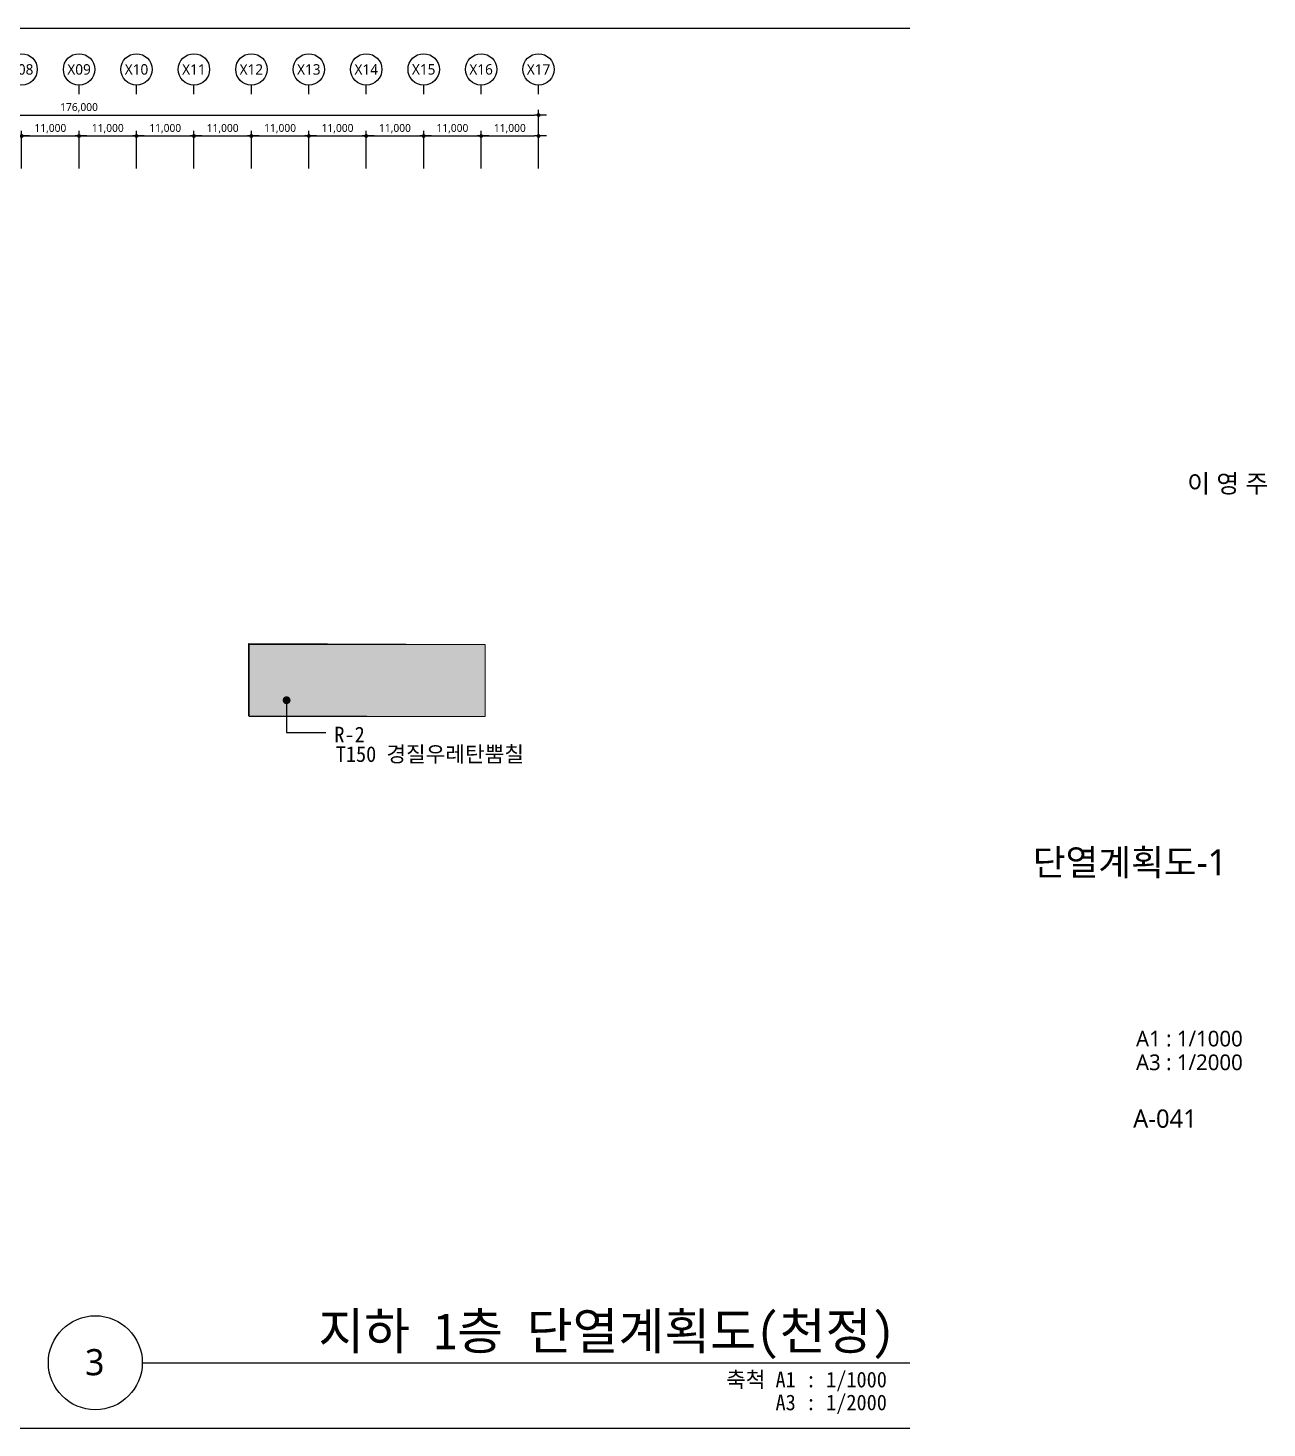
# Model space of a CAD drawing. Header units: millimetres. Extents: x 1037297 to 3512330, y 928637 to 1464837.
# Drawn here: x 1587135 to 1824430, y 928637 to 1196737 of the extents above; entities that cross this region are included whole.
import ezdxf
from ezdxf.enums import TextEntityAlignment as Align

# ---------------------------------------------------------------- set-up
doc = ezdxf.new("R2010")
doc.units = ezdxf.units.MM
doc.header["$LTSCALE"] = 5
doc.header["$MEASUREMENT"] = 0
doc.header["$PDSIZE"] = -10
doc.layers.get('0').update_dxf_attribs({"linetype": 'CONTINUOUS'})
doc.layers.get('Defpoints').update_dxf_attribs({"color": 153, "linetype": 'CONTINUOUS'})
for name, color, linetype, lineweight in [('A-AXIS-BUBL', 7, 'CONTINUOUS', 25), ('A-BORD-TEXT', 3, 'CONTINUOUS', 25), ('A-DIMS', 7, 'CONTINUOUS', 25), ('A-MKXS-LEAD', 7, 'CONTINUOUS', 25), ('A-MKXS-TEXT1', 3, 'CONTINUOUS', 25), ('A-XXXX-HATC', 8, 'CONTINUOUS', 18), ('A-XXXX-SYMB', 7, 'CONTINUOUS', 25), ('A-XXXX-TXT1', 3, 'CONTINUOUS', 25), ('A-XXXX-TXT2', 3, 'CONTINUOUS', 25)]:
    doc.layers.add(name, color=color, linetype=linetype, lineweight=lineweight)
doc.styles.add('HY울릉도L', font='')
doc.styles.add('돋움체', font='')
doc.styles.add('맑은고딕', font='malgun.ttf')
doc.styles.get('HY울릉도L').set_extended_font_data('HYwulM')
doc.styles.get('돋움체').set_extended_font_data('DotumChe')
doc.dimstyles.new('CDIM', dxfattribs={"dimtxt": 3, "dimasz": 1.5, "dimexe": 2, "dimexo": 1, "dimgap": 1, "dimtad": 1, "dimdec": 0, "dimrnd": 0.5, "dimzin": 0, "dimdsep": 32, "dimlunit": 6, "dimtxsty": 'HY울릉도L', "dimblk1": '_CIDOT', "dimblk2": '_CIDOT', "dimsah": 1, "dimcen": 5.5, "dimclrd": 2, "dimclre": 2, "dimclrt": 7, "dimadec": 0, "dimazin": 0, "dimtfac": 1, "dimtdec": 0, "dimtix": 1, "dimtmove": 2, "dimatfit": 1, "dimldrblk": '_CIDOT', "dimfxl": 1, "dimtolj": 1, "dimtzin": 0, "dimlwd": -1, "dimarcsym": 0})

# ---------------------------------------------------------------- blocks, each defined once
blk = doc.blocks.new('_CIDOT')
at = {"color": 0, "linetype": 'ByBlock'}
blk.add_line((2, 0), (-1, 0), dxfattribs=at)
at = {"color": 0, "linetype": 'ByBlock', "const_width": 0.5}
blk.add_lwpolyline([(-0.25, 0, 1), (0.25, 0, 1)], format="xyb", close=True, dxfattribs=at)
blk = doc.blocks.new('*D30')
at = {"layer": 'A-DIMS', "lineweight": -2, "transparency": 16777216}
for p, q in [((192693, 255621), (192693, 262871)), ((203693, 255621), (203693, 262871))]:
    blk.add_line(p, q, dxfattribs=at)
at = {"layer": 'A-DIMS', "transparency": 16777216}
blk.add_line((193443, 261871), (202943, 261871), dxfattribs=at)
at = {"layer": 'Defpoints', "color": 0, "transparency": 16777216}
for p in [(203693, 261871), (192693, 255121), (203693, 255121)]:
    blk.add_point(p, dxfattribs=at)
at = {"layer": 'A-DIMS', "transparency": 16777216, "xscale": 750, "yscale": 750, "zscale": 750, "rotation": 180}
blk.add_blockref('_CIDOT', (192693, 261871), dxfattribs=at)
at = {"layer": 'A-DIMS', "transparency": 16777216, "xscale": 750, "yscale": 750, "zscale": 750}
blk.add_blockref('_CIDOT', (203693, 261871), dxfattribs=at)
at = {"layer": 'A-DIMS', "color": 3, "transparency": 16777216, "insert": (198193, 263275), "char_height": 1500, "attachment_point": 5, "style": '맑은고딕'}
blk.add_mtext('\\A1;11,000', dxfattribs=at)
blk = doc.blocks.new('*D31')
at = {"layer": 'A-DIMS', "lineweight": -2, "transparency": 16777216}
for p, q in [((203693, 255621), (203693, 262871)), ((214693, 255621), (214693, 262871))]:
    blk.add_line(p, q, dxfattribs=at)
at = {"layer": 'A-DIMS', "transparency": 16777216}
blk.add_line((204443, 261871), (213943, 261871), dxfattribs=at)
at = {"layer": 'Defpoints', "color": 0, "transparency": 16777216}
for p in [(214693, 261871), (203693, 255121), (214693, 255121)]:
    blk.add_point(p, dxfattribs=at)
at = {"layer": 'A-DIMS', "transparency": 16777216, "xscale": 750, "yscale": 750, "zscale": 750, "rotation": 180}
blk.add_blockref('_CIDOT', (203693, 261871), dxfattribs=at)
at = {"layer": 'A-DIMS', "transparency": 16777216, "xscale": 750, "yscale": 750, "zscale": 750}
blk.add_blockref('_CIDOT', (214693, 261871), dxfattribs=at)
at = {"layer": 'A-DIMS', "color": 3, "transparency": 16777216, "insert": (209193, 263275), "char_height": 1500, "attachment_point": 5, "style": '맑은고딕'}
blk.add_mtext('\\A1;11,000', dxfattribs=at)
blk = doc.blocks.new('*D32')
at = {"layer": 'A-DIMS', "lineweight": -2, "transparency": 16777216}
for p, q in [((214693, 255621), (214693, 262871)), ((225693, 255621), (225693, 262871))]:
    blk.add_line(p, q, dxfattribs=at)
at = {"layer": 'A-DIMS', "transparency": 16777216}
blk.add_line((215443, 261871), (224943, 261871), dxfattribs=at)
at = {"layer": 'Defpoints', "color": 0, "transparency": 16777216}
for p in [(225693, 261871), (214693, 255121), (225693, 255121)]:
    blk.add_point(p, dxfattribs=at)
at = {"layer": 'A-DIMS', "transparency": 16777216, "xscale": 750, "yscale": 750, "zscale": 750, "rotation": 180}
blk.add_blockref('_CIDOT', (214693, 261871), dxfattribs=at)
at = {"layer": 'A-DIMS', "transparency": 16777216, "xscale": 750, "yscale": 750, "zscale": 750}
blk.add_blockref('_CIDOT', (225693, 261871), dxfattribs=at)
at = {"layer": 'A-DIMS', "color": 3, "transparency": 16777216, "insert": (220193, 263275), "char_height": 1500, "attachment_point": 5, "style": '맑은고딕'}
blk.add_mtext('\\A1;11,000', dxfattribs=at)
blk = doc.blocks.new('*D33')
at = {"layer": 'A-DIMS', "lineweight": -2, "transparency": 16777216}
for p, q in [((225693, 255621), (225693, 262871)), ((236693, 255621), (236693, 262871))]:
    blk.add_line(p, q, dxfattribs=at)
at = {"layer": 'A-DIMS', "transparency": 16777216}
blk.add_line((226443, 261871), (235943, 261871), dxfattribs=at)
at = {"layer": 'Defpoints', "color": 0, "transparency": 16777216}
for p in [(236693, 261871), (225693, 255121), (236693, 255121)]:
    blk.add_point(p, dxfattribs=at)
at = {"layer": 'A-DIMS', "transparency": 16777216, "xscale": 750, "yscale": 750, "zscale": 750, "rotation": 180}
blk.add_blockref('_CIDOT', (225693, 261871), dxfattribs=at)
at = {"layer": 'A-DIMS', "transparency": 16777216, "xscale": 750, "yscale": 750, "zscale": 750}
blk.add_blockref('_CIDOT', (236693, 261871), dxfattribs=at)
at = {"layer": 'A-DIMS', "color": 3, "transparency": 16777216, "insert": (231193, 263275), "char_height": 1500, "attachment_point": 5, "style": '맑은고딕'}
blk.add_mtext('\\A1;11,000', dxfattribs=at)
blk = doc.blocks.new('*D34')
at = {"layer": 'A-DIMS', "lineweight": -2, "transparency": 16777216}
for p, q in [((236693, 255621), (236693, 262871)), ((247693, 255621), (247693, 262871))]:
    blk.add_line(p, q, dxfattribs=at)
at = {"layer": 'A-DIMS', "transparency": 16777216}
blk.add_line((237443, 261871), (246943, 261871), dxfattribs=at)
at = {"layer": 'Defpoints', "color": 0, "transparency": 16777216}
for p in [(247693, 261871), (236693, 255121), (247693, 255121)]:
    blk.add_point(p, dxfattribs=at)
at = {"layer": 'A-DIMS', "transparency": 16777216, "xscale": 750, "yscale": 750, "zscale": 750, "rotation": 180}
blk.add_blockref('_CIDOT', (236693, 261871), dxfattribs=at)
at = {"layer": 'A-DIMS', "transparency": 16777216, "xscale": 750, "yscale": 750, "zscale": 750}
blk.add_blockref('_CIDOT', (247693, 261871), dxfattribs=at)
at = {"layer": 'A-DIMS', "color": 3, "transparency": 16777216, "insert": (242193, 263275), "char_height": 1500, "attachment_point": 5, "style": '맑은고딕'}
blk.add_mtext('\\A1;11,000', dxfattribs=at)
blk = doc.blocks.new('*D35')
at = {"layer": 'A-DIMS', "lineweight": -2, "transparency": 16777216}
for p, q in [((247693, 255621), (247693, 262871)), ((258693, 255621), (258693, 262871))]:
    blk.add_line(p, q, dxfattribs=at)
at = {"layer": 'A-DIMS', "transparency": 16777216}
blk.add_line((248443, 261871), (257943, 261871), dxfattribs=at)
at = {"layer": 'Defpoints', "color": 0, "transparency": 16777216}
for p in [(258693, 261871), (247693, 255121), (258693, 255121)]:
    blk.add_point(p, dxfattribs=at)
at = {"layer": 'A-DIMS', "transparency": 16777216, "xscale": 750, "yscale": 750, "zscale": 750, "rotation": 180}
blk.add_blockref('_CIDOT', (247693, 261871), dxfattribs=at)
at = {"layer": 'A-DIMS', "transparency": 16777216, "xscale": 750, "yscale": 750, "zscale": 750}
blk.add_blockref('_CIDOT', (258693, 261871), dxfattribs=at)
at = {"layer": 'A-DIMS', "color": 3, "transparency": 16777216, "insert": (253193, 263275), "char_height": 1500, "attachment_point": 5, "style": '맑은고딕'}
blk.add_mtext('\\A1;11,000', dxfattribs=at)
blk = doc.blocks.new('*D36')
at = {"layer": 'A-DIMS', "lineweight": -2, "transparency": 16777216}
for p, q in [((258693, 255621), (258693, 262871)), ((269693, 255621), (269693, 262871))]:
    blk.add_line(p, q, dxfattribs=at)
at = {"layer": 'A-DIMS', "transparency": 16777216}
blk.add_line((259443, 261871), (268943, 261871), dxfattribs=at)
at = {"layer": 'Defpoints', "color": 0, "transparency": 16777216}
for p in [(269693, 261871), (258693, 255121), (269693, 255121)]:
    blk.add_point(p, dxfattribs=at)
at = {"layer": 'A-DIMS', "transparency": 16777216, "xscale": 750, "yscale": 750, "zscale": 750, "rotation": 180}
blk.add_blockref('_CIDOT', (258693, 261871), dxfattribs=at)
at = {"layer": 'A-DIMS', "transparency": 16777216, "xscale": 750, "yscale": 750, "zscale": 750}
blk.add_blockref('_CIDOT', (269693, 261871), dxfattribs=at)
at = {"layer": 'A-DIMS', "color": 3, "transparency": 16777216, "insert": (264193, 263275), "char_height": 1500, "attachment_point": 5, "style": '맑은고딕'}
blk.add_mtext('\\A1;11,000', dxfattribs=at)
blk = doc.blocks.new('*D37')
at = {"layer": 'A-DIMS', "lineweight": -2, "transparency": 16777216}
for p, q in [((269693, 255621), (269693, 262871)), ((280693, 255621), (280693, 262871))]:
    blk.add_line(p, q, dxfattribs=at)
at = {"layer": 'A-DIMS', "transparency": 16777216}
blk.add_line((270443, 261871), (279943, 261871), dxfattribs=at)
at = {"layer": 'Defpoints', "color": 0, "transparency": 16777216}
for p in [(280693, 261871), (269693, 255121), (280693, 255121)]:
    blk.add_point(p, dxfattribs=at)
at = {"layer": 'A-DIMS', "transparency": 16777216, "xscale": 750, "yscale": 750, "zscale": 750, "rotation": 180}
blk.add_blockref('_CIDOT', (269693, 261871), dxfattribs=at)
at = {"layer": 'A-DIMS', "transparency": 16777216, "xscale": 750, "yscale": 750, "zscale": 750}
blk.add_blockref('_CIDOT', (280693, 261871), dxfattribs=at)
at = {"layer": 'A-DIMS', "color": 3, "transparency": 16777216, "insert": (275193, 263275), "char_height": 1500, "attachment_point": 5, "style": '맑은고딕'}
blk.add_mtext('\\A1;11,000', dxfattribs=at)
blk = doc.blocks.new('*D38')
at = {"layer": 'A-DIMS', "lineweight": -2, "transparency": 16777216}
for p, q in [((280693, 255621), (280693, 262871)), ((291693, 255621), (291693, 262871))]:
    blk.add_line(p, q, dxfattribs=at)
at = {"layer": 'A-DIMS', "transparency": 16777216}
blk.add_line((281443, 261871), (290943, 261871), dxfattribs=at)
at = {"layer": 'Defpoints', "color": 0, "transparency": 16777216}
for p in [(291693, 261871), (280693, 255121), (291693, 255121)]:
    blk.add_point(p, dxfattribs=at)
at = {"layer": 'A-DIMS', "transparency": 16777216, "xscale": 750, "yscale": 750, "zscale": 750, "rotation": 180}
blk.add_blockref('_CIDOT', (280693, 261871), dxfattribs=at)
at = {"layer": 'A-DIMS', "transparency": 16777216, "xscale": 750, "yscale": 750, "zscale": 750}
blk.add_blockref('_CIDOT', (291693, 261871), dxfattribs=at)
at = {"layer": 'A-DIMS', "color": 3, "transparency": 16777216, "insert": (286193, 263275), "char_height": 1500, "attachment_point": 5, "style": '맑은고딕'}
blk.add_mtext('\\A1;11,000', dxfattribs=at)
blk = doc.blocks.new('*D39')
at = {"layer": 'A-DIMS', "lineweight": -2, "transparency": 16777216}
for p, q in [((126693, 255621), (126693, 266871)), ((302693, 255621), (302693, 266871))]:
    blk.add_line(p, q, dxfattribs=at)
at = {"layer": 'A-DIMS', "transparency": 16777216}
blk.add_line((127443, 265871), (301943, 265871), dxfattribs=at)
at = {"layer": 'Defpoints', "color": 0, "transparency": 16777216}
for p in [(302693, 265871), (126693, 255121), (302693, 255121)]:
    blk.add_point(p, dxfattribs=at)
at = {"layer": 'A-DIMS', "transparency": 16777216, "xscale": 750, "yscale": 750, "zscale": 750, "rotation": 180}
blk.add_blockref('_CIDOT', (126693, 265871), dxfattribs=at)
at = {"layer": 'A-DIMS', "transparency": 16777216, "xscale": 750, "yscale": 750, "zscale": 750}
blk.add_blockref('_CIDOT', (302693, 265871), dxfattribs=at)
at = {"layer": 'A-DIMS', "color": 3, "transparency": 16777216, "insert": (214693, 267275), "char_height": 1500, "attachment_point": 5, "style": '맑은고딕'}
blk.add_mtext('\\A1;176,000', dxfattribs=at)
blk = doc.blocks.new('*D40')
at = {"layer": 'A-DIMS', "lineweight": -2, "transparency": 16777216}
for p, q in [((291693, 255621), (291693, 262871)), ((302693, 255621), (302693, 262871))]:
    blk.add_line(p, q, dxfattribs=at)
at = {"layer": 'A-DIMS', "transparency": 16777216}
blk.add_line((292443, 261871), (301943, 261871), dxfattribs=at)
at = {"layer": 'Defpoints', "color": 0, "transparency": 16777216}
for p in [(302693, 261871), (291693, 255121), (302693, 255121)]:
    blk.add_point(p, dxfattribs=at)
at = {"layer": 'A-DIMS', "transparency": 16777216, "xscale": 750, "yscale": 750, "zscale": 750, "rotation": 180}
blk.add_blockref('_CIDOT', (291693, 261871), dxfattribs=at)
at = {"layer": 'A-DIMS', "transparency": 16777216, "xscale": 750, "yscale": 750, "zscale": 750}
blk.add_blockref('_CIDOT', (302693, 261871), dxfattribs=at)
at = {"layer": 'A-DIMS', "color": 3, "transparency": 16777216, "insert": (297193, 263275), "char_height": 1500, "attachment_point": 5, "style": '맑은고딕'}
blk.add_mtext('\\A1;11,000', dxfattribs=at)
blk = doc.blocks.new('DIM(210222)')
for p, q in [((214693, 269870.6), (214693, 271620.6)), ((225693, 269870.6), (225693, 271620.6)), ((236693, 269870.6), (236693, 271620.6)), ((247693, 269870.6), (247693, 271620.6)), ((258693, 269870.6), (258693, 271620.6)), ((269693, 269870.6), (269693, 271620.6)), ((280693, 269870.6), (280693, 271620.6)), ((291693, 269870.6), (291693, 271620.6)), ((302693, 269870.6), (302693, 271620.6))]:
    blk.add_line(p, q)
at = {"layer": 'A-AXIS-BUBL', "ltscale": 0.2}
for centre in [(203693, 274620.6), (214693, 274620.6), (225693, 274620.6), (236693, 274620.6), (247693, 274620.6), (258693, 274620.6), (269693, 274620.6), (280693, 274620.6), (291693, 274620.6), (302693, 274620.6)]:
    blk.add_circle(centre, 3000, dxfattribs=at)
at = {"layer": 'A-XXXX-TXT2', "ltscale": 0.2, "style": '맑은고딕'}
for s, p in [('X08', (203693, 274620.6)), ('X09', (214693, 274620.6)), ('X10', (225693, 274620.6)), ('X11', (236693, 274620.6)), ('X12', (247693, 274620.6)), ('X13', (258693, 274620.6)), ('X14', (269693, 274620.6)), ('X15', (280693, 274620.6)), ('X16', (291693, 274620.6)), ('X17', (302693, 274620.6))]:
    blk.add_text(s, height=2000, dxfattribs=at).set_placement(p, align=Align.MIDDLE)
at = {"layer": 'A-DIMS'}
for p1, p2, distance, picture, middle in [((126693, 255120.6), (302693, 255120.6), 10750, '*D39', (214693, 267275.5)), ((192693, 255120.6), (203693, 255120.6), 6750, '*D30', (198193, 263275.5)), ((203693, 255120.6), (214693, 255120.6), 6750, '*D31', (209193, 263275.5)), ((214693, 255120.6), (225693, 255120.6), 6750, '*D32', (220193, 263275.5)), ((225693, 255120.6), (236693, 255120.6), 6750, '*D33', (231193, 263275.5)), ((236693, 255120.6), (247693, 255120.6), 6750, '*D34', (242193, 263275.5)), ((247693, 255120.6), (258693, 255120.6), 6750, '*D35', (253193, 263275.5)), ((258693, 255120.6), (269693, 255120.6), 6750, '*D36', (264193, 263275.5)), ((269693, 255120.6), (280693, 255120.6), 6750, '*D37', (275193, 263275.5)), ((280693, 255120.6), (291693, 255120.6), 6750, '*D38', (286193, 263275.5)), ((291693, 255120.6), (302693, 255120.6), 6750, '*D40', (297193, 263275.5))]:
    dim = blk.add_aligned_dim(p1=p1, p2=p2, distance=distance, dimstyle='CDIM', override={"dimscale": 500, "dimtxsty": '맑은고딕', "dimclrd": 256, "dimclre": 256, "dimclrt": 3}, dxfattribs=at)
    dim.commit()
    dim.dimension.update_dxf_attribs({"geometry": picture, "text_midpoint": middle})

msp = doc.modelspace()

# ---------------------------------------------------------------- hatches: boundary and pattern name
at = {"layer": 'A-XXXX-HATC'}
h = msp.add_hatch(dxfattribs=at)
h.set_pattern_fill('CROSS', color=30, scale=6000)
h.set_pattern_definition([(0, (359375, 0), (1500, 1500), [750, -2250]), (90, (359750, -375), (-1500, 1500), [750, -2250])])
h.paths.add_polyline_path([(1629515, 1064908), (1674665, 1064908), (1674665, 1078708), (1629515, 1078708)])
h.paths.add_polyline_path([(1519165, 1035908), (1564465, 1035908), (1564465, 1049708), (1519165, 1049708)])

# ---------------------------------------------------------------- linework, layer by layer
for p, q in [((1037297, 1196737), (1756047, 1196737)), ((1037297, 928637), (1756047, 928637))]:
    msp.add_line(p, q)
at = {"layer": 'A-MKXS-LEAD', "const_width": 750}
msp.add_lwpolyline([(1636664, 1067633, 1), (1636664, 1068383, 1)], format="xyb", close=True, dxfattribs=at)
at = {"layer": 'A-MKXS-LEAD'}
msp.add_lwpolyline([(1636664, 1068008), (1636664, 1061804), (1644185, 1061804)], dxfattribs=at)
at = {"layer": 'A-XXXX-HATC'}
msp.add_lwpolyline([(1629365, 1064998), (1629365, 1078898), (1674665, 1078708), (1674665, 1064908)], close=True, dxfattribs=at)
at = {"layer": 'A-XXXX-HATC', "color": 40}
msp.add_lwpolyline([(1629515, 1064908), (1674665, 1064908), (1674665, 1078708), (1629515, 1078708)], close=True, dxfattribs=at)
at = {"layer": 'A-XXXX-SYMB'}
msp.add_line((1609032, 941137), (1756047, 941137), dxfattribs=at)
msp.add_circle((1600032, 941137), 9000, dxfattribs=at)

# ---------------------------------------------------------------- block references
msp.add_blockref('DIM(210222)', (1382222, 914187))

# ---------------------------------------------------------------- texts
at = {"layer": 'A-BORD-TEXT', "style": '맑은고딕'}
for s, height, p in [('이 영 주', 3500, (1824683, 1107734)), ('A1 : 1/1000', 3000, (1819784, 1001706)), ('A3 : 1/2000', 3000, (1819786, 997171)), ('A-041', 3500, (1810991, 986135))]:
    msp.add_text(s, height=height, dxfattribs=at).set_placement(p, align=Align.RIGHT)
msp.add_text('단열계획도-1', height=5000, dxfattribs=at).set_placement((1798172, 1036962), align=Align.MIDDLE_CENTER)
at = {"layer": 'A-MKXS-TEXT1', "style": '돋움체'}
for s, p in [('R-2', (1645817, 1061440)), ('T150 경질우레탄뿜칠', (1646077, 1057690))]:
    msp.add_text(s, height=3000, dxfattribs=at).set_placement(p, align=Align.MIDDLE_LEFT)
at = {"layer": 'A-XXXX-TXT1', "style": '돋움체'}
msp.add_text('지하 1층 단열계획도(천정)', height=7000, dxfattribs=at).set_placement((1753189, 941590), align=Align.BOTTOM_RIGHT)
at = {"layer": 'A-XXXX-TXT1', "style": '맑은고딕'}
msp.add_text('3', height=5000, dxfattribs=at).set_placement((1599916, 941244), align=Align.MIDDLE)
at = {"layer": 'A-XXXX-TXT1', "style": '돋움체'}
for s, p in [('축척 A1 : 1/1000', (1751631, 939415)), ('A3 : 1/2000', (1751631, 935036))]:
    msp.add_text(s, height=3000, dxfattribs=at).set_placement(p, align=Align.TOP_RIGHT)

doc.saveas('drawing.dxf')
